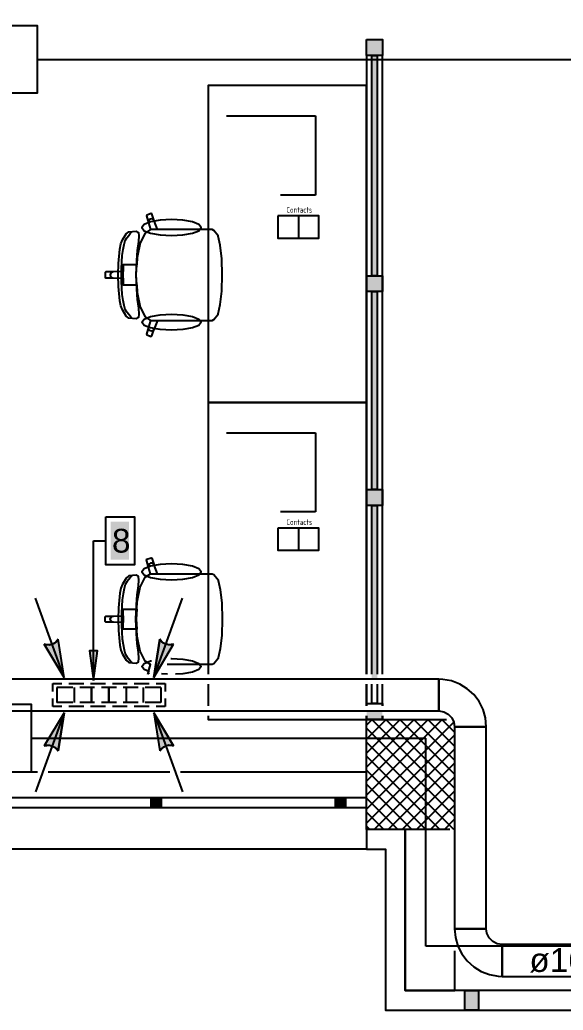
# Model space of a CAD drawing. Extents: x 25325 to 182345, y 3956 to 147305.
# Drawn here: x 91178.279 to 91180.438, y 73648.042 to 73651.979 of the extents above; entities that cross this region are included whole.
import ezdxf

# ---------------------------------------------------------------- set-up
doc = ezdxf.new("R2010")
doc.units = 0
doc.header["$MEASUREMENT"] = 0
for name, color, linetype in [('CAT6A CEILING PORTS', 5, 'CONTINUOUS'), ('CAT6A UNDERGROUND PORTS ROUTING', 1, 'CONTINUOUS'), ('CONTACTORS', 3, 'CONTINUOUS'), ('WIFI LAN', 4, 'CONTINUOUS')]:
    doc.layers.add(name, color=color, linetype=linetype)
doc.styles.add('PDF Arial', font='arial.ttf')
doc.styles.add('Tabla_100', font='simplex.shx', dxfattribs={"width": 0.7, "height": 20})

# ---------------------------------------------------------------- blocks, each defined once
blk = doc.blocks.new('Sheet-Климатична и вентилационна система офис помещение етаж 4_1')
at = {"layer": 'CAT6A UNDERGROUND PORTS ROUTING', "true_color": 0xd8d8d8, "transparency": 33554687}
for points in [[(11.7232, 14.5416), (11.7232, 14.6046), (11.6602, 14.6046), (11.6602, 14.5416)], [(11.7027, 13.6661), (11.7027, 14.5416), (11.6807, 14.5416), (11.6807, 13.6661)], [(11.7232, 13.6031), (11.7232, 13.6661), (11.6602, 13.6661), (11.6602, 13.6031)], [(11.7027, 12.8157), (11.7027, 13.6031), (11.6807, 13.6031), (11.6807, 12.8157)], [(11.7232, 12.7527), (11.7232, 12.8157), (11.6602, 12.8157), (11.6602, 12.7527)], [(11.7027, 12.0622), (11.7027, 12.7527), (11.6807, 12.7527), (11.6807, 12.0622)], [(11.7232, 11.9024), (11.7232, 11.9362), (11.6602, 11.9362), (11.6602, 11.9024)], [(10.8437, 11.5528), (10.8437, 11.5921), (10.8043, 11.5921), (10.8043, 11.5528)], [(11.576, 11.5528), (11.576, 11.5921), (11.5366, 11.5921), (11.5366, 11.5528)], [(12.1051, 10.7465), (12.1051, 10.8252), (12.05, 10.8252), (12.05, 10.7465)]]:
    blk.add_hatch(color=254, dxfattribs=at).paths.add_polyline_path(points)
at = {"layer": 'CAT6A UNDERGROUND PORTS ROUTING', "true_color": 0xffffff, "transparency": 33554687}
blk.add_hatch(color=7, dxfattribs=at).paths.add_polyline_path([(10.6433, 12.6882), (10.7162, 12.6882), (10.7162, 12.5371), (10.6433, 12.5371)])
at = {"layer": 'CAT6A UNDERGROUND PORTS ROUTING', "transparency": 33554687}
for color, points in [(5, [(10.4589, 12.0693), (10.4348, 12.221), (10.4285, 12.2125), (10.4204, 12.2057), (10.411, 12.2009), (10.4007, 12.1985), (10.3901, 12.1985), (10.3798, 12.2009)]), (5, [(10.8144, 12.0693), (10.8935, 12.2009), (10.8832, 12.1985), (10.8726, 12.1985), (10.8623, 12.2009), (10.8529, 12.2057), (10.8448, 12.2125), (10.8384, 12.221)]), (7, [(10.5752, 12.0565), (10.5908, 12.1746), (10.5597, 12.1746)]), (5, [(10.4348, 11.7774), (10.4589, 11.929), (10.3798, 11.7974), (10.3901, 11.7999), (10.4007, 11.7999), (10.411, 11.7974), (10.4204, 11.7927), (10.4285, 11.7859)]), (5, [(10.8384, 11.7774), (10.8448, 11.7859), (10.8529, 11.7927), (10.8623, 11.7974), (10.8726, 11.7999), (10.8832, 11.7999), (10.8935, 11.7974), (10.8144, 11.929)])]:
    blk.add_hatch(color=color, dxfattribs=at).paths.add_polyline_path(points)
at = {"layer": 'CAT6A UNDERGROUND PORTS ROUTING', "color": 253, "true_color": 0x9c9c9c, "transparency": 33554687}
for points in [[(11.6602, 11.3866), (11.735, 11.3866), (11.735, 10.7465), (12.05, 10.7465), (12.05, 10.8252), (11.8138, 10.8252), (11.8138, 11.4654), (11.6602, 11.4654), (11.6602, 11.3866), (3.2778, 11.3866), (3.2778, 15.677)], [(11.6602, 14.6046), (11.7232, 14.6046), (11.7232, 14.5416), (11.6602, 14.5416), (11.6602, 14.6046)], [(11.7232, 12.0819), (11.7232, 14.5416), (11.6602, 14.5416), (11.6602, 12.0819)], [(11.7027, 14.5416), (11.7027, 13.6661), (11.6807, 13.6661), (11.6807, 14.5416), (11.7027, 14.5416)], [(11.6602, 14.422), (11.0303, 14.422), (11.0303, 13.1622), (11.6602, 13.1622), (11.6602, 14.422)], [(11.103, 14.3019), (11.4574, 14.3019)], [(11.103, 14.3019), (11.103, 14.3019)], [(11.4574, 14.3019), (11.4574, 13.987)], [(11.4574, 13.987), (11.3185, 13.987)], [(10.8166, 13.8838), (10.8076, 13.9117), (10.8046, 13.9133), (10.7867, 13.9074), (10.7852, 13.9044), (10.7942, 13.8765), (10.8018, 13.8496), (10.7799, 13.8359), (10.7611, 13.7968), (10.7486, 13.7382), (10.7468, 13.7088), (10.7163, 13.7088), (10.6927, 13.7088), (10.6927, 13.6825), (10.6535, 13.6811), (10.6244, 13.6811), (10.6221, 13.6787), (10.6221, 13.6692), (10.6221, 13.6597), (10.6244, 13.6573), (10.6535, 13.6573), (10.6927, 13.6559), (10.6927, 13.6295), (10.7163, 13.6295), (10.7468, 13.6295), (10.7486, 13.6001), (10.7611, 13.5415), (10.7799, 13.5024), (10.8018, 13.4887), (10.7942, 13.4618), (10.7852, 13.434), (10.7867, 13.431), (10.8046, 13.4251), (10.8076, 13.4266), (10.8166, 13.4545)], [(10.8851, 13.889), (10.8402, 13.8866), (10.8021, 13.8798), (10.7767, 13.8695), (10.7678, 13.8574), (10.7767, 13.8452), (10.8021, 13.8349), (10.8402, 13.8281), (10.8851, 13.8257), (10.93, 13.8281), (10.9681, 13.8349), (10.9935, 13.8452), (11.0024, 13.8574), (10.9935, 13.8695), (10.9681, 13.8798), (10.93, 13.8866), (10.8851, 13.889)], [(10.8289, 13.8497), (10.8166, 13.8838), (10.8143, 13.8879), (10.8107, 13.8908), (10.8063, 13.892), (10.8017, 13.8915), (10.7977, 13.8892), (10.7949, 13.8856), (10.7936, 13.8811), (10.7942, 13.8765)], [(10.6748, 13.7144), (10.6803, 13.7721), (10.6841, 13.7925), (10.6898, 13.8082), (10.7056, 13.8326), (10.7159, 13.8409), (10.7444, 13.8435), (10.7535, 13.8382), (10.7559, 13.8246), (10.7538, 13.8019), (10.7492, 13.7662), (10.7456, 13.7261), (10.7437, 13.6692), (10.7456, 13.6122), (10.7492, 13.5721), (10.7538, 13.5365), (10.7559, 13.5137), (10.7535, 13.5001), (10.7444, 13.4948), (10.7159, 13.4974), (10.7056, 13.5057), (10.6898, 13.5302), (10.6841, 13.5459), (10.6803, 13.5663), (10.6748, 13.6239), (10.6731, 13.6692), (10.6748, 13.7144)], [(10.7263, 13.4969), (10.7243, 13.4999), (10.7202, 13.5048), (10.7154, 13.5119), (10.7074, 13.5211), (10.7014, 13.5315), (10.6964, 13.5475), (10.6926, 13.568), (10.6896, 13.5916), (10.6876, 13.6171), (10.6865, 13.6434), (10.6861, 13.6692), (10.6865, 13.6949), (10.6876, 13.7212), (10.6896, 13.7468), (10.6926, 13.7704), (10.6964, 13.7908), (10.7014, 13.8068), (10.7074, 13.8172), (10.7154, 13.8264), (10.7202, 13.8335)], [(10.7202, 13.8335), (10.7243, 13.8385), (10.7263, 13.8414)], [(10.8018, 13.4887), (10.802, 13.4886), (10.8289, 13.4886), (10.9936, 13.4886), (11.022, 13.4886), (11.0464, 13.4886), (11.0532, 13.4922), (11.0699, 13.5133), (11.0705, 13.515), (11.079, 13.5512), (11.0846, 13.6053), (11.0847, 13.6062), (11.0866, 13.6692), (11.0847, 13.7322), (11.0846, 13.733), (11.079, 13.7872), (11.0705, 13.8233), (11.0699, 13.825), (11.0532, 13.8461), (11.0464, 13.8497), (11.022, 13.8497), (10.9936, 13.8497), (10.8289, 13.8497), (10.802, 13.8497), (10.8018, 13.8496)], [(10.7468, 13.6295), (10.7442, 13.6692), (10.7468, 13.7088)], [(10.6535, 13.6811), (10.649, 13.6801), (10.6451, 13.6776), (10.6426, 13.6737), (10.6417, 13.6692), (10.6426, 13.6646), (10.6451, 13.6608), (10.649, 13.6582), (10.6535, 13.6573)], [(10.6927, 13.6559), (10.6927, 13.6692), (10.6927, 13.6825)], [(11.6602, 13.6661), (11.7232, 13.6661), (11.7232, 13.6031), (11.6602, 13.6031), (11.6602, 13.6661)], [(11.7027, 13.6031), (11.7027, 12.8157), (11.6807, 12.8157), (11.6807, 13.6031), (11.7027, 13.6031)], [(10.8851, 13.4493), (10.8402, 13.4517), (10.8021, 13.4586), (10.7767, 13.4689), (10.7678, 13.481), (10.7767, 13.4931), (10.8021, 13.5034), (10.8402, 13.5103), (10.8851, 13.5127), (10.93, 13.5103), (10.9681, 13.5034), (10.9935, 13.4931), (11.0024, 13.481), (10.9935, 13.4689), (10.9681, 13.4586), (10.93, 13.4517), (10.8851, 13.4493)], [(10.8289, 13.4886), (10.8166, 13.4545), (10.8143, 13.4504), (10.8107, 13.4476), (10.8063, 13.4463), (10.8017, 13.4469), (10.7977, 13.4491), (10.7949, 13.4528), (10.7936, 13.4572), (10.7942, 13.4618)], [(11.6602, 13.1622), (11.0303, 13.1622), (11.0303, 12.0819)], [(11.6602, 12.0819), (11.6602, 13.1622)], [(11.103, 13.0421), (11.4574, 13.0421)], [(11.103, 13.0421), (11.103, 13.0421)], [(11.4574, 13.0421), (11.4574, 12.7272)], [(11.6602, 12.8157), (11.7232, 12.8157), (11.7232, 12.7527), (11.6602, 12.7527), (11.6602, 12.8157)], [(11.4574, 12.7272), (11.3185, 12.7272)], [(11.6807, 12.0819), (11.6807, 12.7527), (11.7027, 12.7527)], [(11.7027, 12.7527), (11.7027, 12.0819)], [(10.7904, 12.0819), (10.7942, 12.0935), (10.8018, 12.1204), (10.7799, 12.1341), (10.7611, 12.1732), (10.7486, 12.2318), (10.7468, 12.2612), (10.7163, 12.2612), (10.6927, 12.2612), (10.6927, 12.2876), (10.6535, 12.289), (10.6244, 12.289), (10.6221, 12.2913), (10.6221, 12.3009), (10.6221, 12.3104), (10.6244, 12.3127), (10.6535, 12.3127), (10.6927, 12.3142), (10.6927, 12.3405), (10.7163, 12.3405), (10.7468, 12.3405), (10.7486, 12.3699), (10.7611, 12.4285), (10.7799, 12.4676), (10.8018, 12.4813), (10.7942, 12.5082), (10.7852, 12.5361), (10.7867, 12.5391), (10.8046, 12.5449), (10.8076, 12.5434), (10.8166, 12.5155)], [(10.8851, 12.5207), (10.8402, 12.5183), (10.8021, 12.5115), (10.7767, 12.5012), (10.7678, 12.489), (10.7767, 12.4769), (10.8021, 12.4666), (10.8402, 12.4598), (10.8851, 12.4573), (10.93, 12.4598), (10.9681, 12.4666), (10.9935, 12.4769), (11.0024, 12.489), (10.9935, 12.5012), (10.9681, 12.5115), (10.93, 12.5183), (10.8851, 12.5207)], [(10.8289, 12.4814), (10.8166, 12.5155), (10.8143, 12.5196), (10.8107, 12.5224), (10.8063, 12.5237), (10.8017, 12.5232), (10.7977, 12.5209), (10.7949, 12.5173), (10.7936, 12.5128), (10.7942, 12.5082)], [(10.8018, 12.4813), (10.802, 12.4814), (10.8289, 12.4814), (10.9936, 12.4814), (11.022, 12.4814), (11.0464, 12.4814), (11.0532, 12.4778), (11.0699, 12.4567), (11.0705, 12.455), (11.079, 12.4188), (11.0846, 12.3647), (11.0847, 12.3639), (11.0866, 12.3009), (11.0847, 12.2378), (11.0846, 12.237), (11.079, 12.1829), (11.0705, 12.1467), (11.0699, 12.145), (11.0532, 12.1239), (11.0464, 12.1203), (11.022, 12.1203), (10.9936, 12.1203), (10.868, 12.1203)], [(10.6748, 12.2556), (10.6803, 12.1979), (10.6841, 12.1776), (10.6898, 12.1619), (10.7056, 12.1374), (10.7159, 12.1291), (10.7444, 12.1265), (10.7535, 12.1318), (10.7559, 12.1454), (10.7538, 12.1682), (10.7492, 12.2038), (10.7456, 12.2439), (10.7437, 12.3009), (10.7456, 12.3578), (10.7492, 12.3979), (10.7538, 12.4336), (10.7559, 12.4563), (10.7535, 12.4699), (10.7444, 12.4752), (10.7159, 12.4726), (10.7056, 12.4643), (10.6898, 12.4399), (10.6841, 12.4241), (10.6803, 12.4038), (10.6748, 12.3461), (10.6731, 12.3009), (10.6748, 12.2556)], [(10.7263, 12.4731), (10.7243, 12.4702), (10.7202, 12.4652), (10.7154, 12.4581), (10.7074, 12.4489), (10.7014, 12.4385), (10.6964, 12.4225), (10.6926, 12.4021), (10.6896, 12.3784), (10.6876, 12.3529), (10.6865, 12.3266), (10.6861, 12.3009), (10.6865, 12.2751), (10.6876, 12.2488), (10.6896, 12.2233), (10.6926, 12.1997), (10.6964, 12.1792), (10.7014, 12.1632), (10.7074, 12.1528), (10.7154, 12.1436), (10.7202, 12.1365)], [(10.7468, 12.3405), (10.7442, 12.3009), (10.7468, 12.2612)], [(10.6535, 12.289), (10.649, 12.2899), (10.6451, 12.2925), (10.6426, 12.2963), (10.6417, 12.3009), (10.6426, 12.3054), (10.6451, 12.3093), (10.649, 12.3118), (10.6535, 12.3127)], [(10.6927, 12.3142), (10.6927, 12.3009), (10.6927, 12.2876)], [(10.7202, 12.1365), (10.7243, 12.1316), (10.7263, 12.1286)], [(10.7981, 12.0919), (10.7767, 12.1005), (10.7678, 12.1127), (10.7767, 12.1248), (10.8021, 12.1351), (10.805, 12.1356)], [(10.8824, 12.1442), (10.8851, 12.1444), (10.93, 12.1419), (10.9681, 12.1351), (10.9935, 12.1248), (11.0024, 12.1127), (10.9935, 12.1005), (10.9681, 12.0903), (10.93, 12.0834), (10.9016, 12.0819)], [(10.7965, 12.0823), (10.7949, 12.0845), (10.7936, 12.0889), (10.7942, 12.0935)], [(10.8026, 12.1203), (10.802, 12.1203), (10.8018, 12.1204)], [(10.8686, 12.0819), (10.8456, 12.0831)], [(11.0303, 12.0425), (11.0303, 11.9559)], [(11.6602, 12.0425), (11.6602, 11.9559)], [(11.6602, 11.9559), (11.6602, 12.0425)], [(11.7027, 12.0425), (11.7027, 11.9654), (11.6807, 11.9654), (11.6807, 12.0425)], [(11.7232, 11.9559), (11.7232, 12.0425)], [(11.6602, 11.9654), (11.7232, 11.9654), (11.7232, 11.9559)], [(11.6602, 11.9559), (11.6602, 11.9654)], [(11.0303, 11.9165), (11.0303, 11.9024), (11.6602, 11.9024), (11.6602, 11.9165)], [(11.7232, 11.9165), (11.7232, 11.9024), (11.6602, 11.9024), (11.6602, 11.9165)], [(11.6602, 11.9165), (11.6602, 11.9024), (11.7232, 11.9024)], [(11.6602, 11.8802), (11.6824, 11.9024)], [(11.6602, 11.8245), (11.7381, 11.9024)], [(11.6602, 11.7688), (11.7938, 11.9024)], [(11.6602, 11.7131), (11.8494, 11.9024)], [(11.6602, 11.6575), (11.9051, 11.9024)], [(11.6602, 11.6018), (11.9608, 11.9024)], [(11.6602, 11.9024), (11.9779, 11.9024)], [(11.9903, 11.4654), (11.6602, 11.4654), (11.6602, 11.9024)], [(11.6602, 11.5461), (12.0062, 11.8921)], [(12.01, 11.5733), (11.6809, 11.9024)], [(11.7232, 11.9024), (11.7232, 11.9165)], [(12.01, 11.629), (11.7366, 11.9024)], [(12.01, 11.6846), (11.7922, 11.9024)], [(12.01, 11.7403), (11.8479, 11.9024)], [(12.01, 11.796), (11.9036, 11.9024)], [(12.01, 11.8517), (11.9593, 11.9024)], [(12.01, 11.5176), (11.6602, 11.8674)], [(11.6602, 11.4904), (12.01, 11.8402)], [(12.0065, 11.4654), (11.6602, 11.8117)], [(11.6908, 11.4654), (12.01, 11.7845)], [(11.9508, 11.4654), (11.6602, 11.756)], [(9.1413, 11.6945), (10.3525, 11.6945)], [(10.3944, 11.6945), (10.8788, 11.6945)], [(10.9207, 11.6945), (11.6602, 11.6945)], [(11.8952, 11.4654), (11.6602, 11.7003)], [(11.7465, 11.4654), (12.01, 11.7288)], [(11.8022, 11.4654), (12.01, 11.6732)], [(11.8395, 11.4654), (11.6602, 11.6447)], [(11.8579, 11.4654), (12.01, 11.6175)], [(7.8336, 11.5921), (11.6602, 11.5921)], [(10.8043, 11.5921), (10.8437, 11.5921), (10.8437, 11.5528), (10.8043, 11.5528), (10.8043, 11.5921)], [(11.5366, 11.5921), (11.576, 11.5921), (11.576, 11.5528), (11.5366, 11.5528), (11.5366, 11.5921)], [(11.7838, 11.4654), (11.6602, 11.589)], [(7.8336, 11.5528), (11.6602, 11.5528)], [(11.9135, 11.4654), (12.01, 11.5618)], [(11.7281, 11.4654), (11.6602, 11.5333)], [(11.9692, 11.4654), (12.01, 11.5061)], [(11.6725, 11.4654), (11.6602, 11.4776)], [(11.9903, 11.4654), (11.8138, 11.4654), (11.8138, 10.8252), (12.0106, 10.8252), (12.0106, 10.982)], [(12.8042, 10.8252), (12.0106, 10.8252)], [(12.05, 10.8252), (12.1051, 10.8252), (12.1051, 10.7465), (12.05, 10.7465), (12.05, 10.8252)], [(12.0106, 10.7465), (12.7583, 10.7465)]]:
    blk.add_lwpolyline(points, dxfattribs=at)
at = {"layer": 'CAT6A UNDERGROUND PORTS ROUTING', "color": 7, "transparency": 33554687}
for points in [[(10.6236, 12.7078), (10.7385, 12.7078), (10.7385, 12.5173), (10.6236, 12.5173), (10.6236, 12.7078)], [(10.5752, 12.6126), (10.6236, 12.6126)], [(10.5752, 12.0565), (10.5752, 12.6126)], [(10.4589, 12.0693), (10.3444, 12.3838)], [(10.8144, 12.0693), (10.9289, 12.3838)], [(10.3798, 12.2009), (10.4007, 12.1985), (10.4204, 12.2057), (10.4348, 12.221)], [(10.4348, 12.221), (10.4285, 12.2125), (10.4204, 12.2057), (10.411, 12.2009), (10.4007, 12.1985), (10.3901, 12.1985), (10.3798, 12.2009)], [(10.4589, 12.0693), (10.4348, 12.221)], [(10.4589, 12.0693), (10.4348, 12.221)], [(10.8144, 12.0693), (10.8384, 12.221)], [(10.8384, 12.221), (10.8144, 12.0693)], [(10.8935, 12.2009), (10.8726, 12.1985), (10.8529, 12.2057), (10.8384, 12.221)], [(10.8935, 12.2009), (10.8832, 12.1985), (10.8726, 12.1985), (10.8623, 12.2009), (10.8529, 12.2057), (10.8448, 12.2125), (10.8384, 12.221)], [(10.4589, 12.0693), (10.3798, 12.2009)], [(10.3798, 12.2009), (10.4589, 12.0693)], [(10.5752, 12.0565), (10.5908, 12.1746), (10.5597, 12.1746), (10.5752, 12.0565)], [(10.8144, 12.0693), (10.8935, 12.2009)], [(10.8144, 12.0693), (10.8935, 12.2009)], [(10.4134, 12.013), (10.4134, 12.0452)], [(10.4134, 12.0452), (10.4496, 12.0452)], [(10.4299, 12.0287), (10.4299, 11.9992)], [(10.4929, 12.0287), (10.4299, 12.0287)], [(10.4772, 12.0452), (10.5362, 12.0452)], [(10.4988, 12.0287), (10.4988, 11.9992)], [(10.5795, 12.0287), (10.5205, 12.0287)], [(10.5638, 12.0452), (10.6229, 12.0452)], [(10.5677, 12.0287), (10.5677, 11.9697)], [(10.5677, 11.9992), (10.5677, 12.0287)], [(10.6662, 12.0287), (10.6071, 12.0287)], [(10.6366, 12.0287), (10.6366, 11.9697)], [(10.6366, 11.9992), (10.6366, 12.0287)], [(10.6504, 12.0452), (10.7095, 12.0452)], [(10.7528, 12.0287), (10.6937, 12.0287)], [(10.7055, 12.0287), (10.7055, 11.9697)], [(10.7055, 12.0287), (10.7055, 11.9992)], [(10.737, 12.0452), (10.7961, 12.0452)], [(10.7744, 11.9992), (10.7744, 12.0287)], [(10.8433, 12.0287), (10.7803, 12.0287)], [(10.8236, 12.0452), (10.8599, 12.0452)], [(10.8433, 12.0287), (10.8433, 11.9992)], [(10.8599, 12.0452), (10.8599, 12.013)], [(10.4134, 11.9531), (10.4134, 11.9854)], [(10.4299, 11.9992), (10.4299, 11.9697)], [(10.4929, 11.9697), (10.4299, 11.9697)], [(10.4988, 11.9992), (10.4988, 11.9697)], [(10.5795, 11.9697), (10.5205, 11.9697)], [(10.5677, 11.9697), (10.5677, 11.9992)], [(10.6662, 11.9697), (10.6071, 11.9697)], [(10.6366, 11.9697), (10.6366, 11.9992)], [(10.7528, 11.9697), (10.6937, 11.9697)], [(10.7055, 11.9992), (10.7055, 11.9697)], [(10.7744, 11.9697), (10.7744, 11.9992)], [(10.8433, 11.9697), (10.7803, 11.9697)], [(10.8433, 11.9992), (10.8433, 11.9697)], [(10.8599, 11.9854), (10.8599, 11.9531)], [(10.4589, 11.929), (10.3444, 11.6146)], [(10.4589, 11.929), (10.3798, 11.7974)], [(10.4589, 11.929), (10.3798, 11.7974)], [(10.4496, 11.9531), (10.4134, 11.9531)], [(10.4589, 11.929), (10.4348, 11.7774)], [(10.4348, 11.7774), (10.4589, 11.929)], [(10.5362, 11.9531), (10.4772, 11.9531)], [(10.6229, 11.9531), (10.5638, 11.9531)], [(10.7095, 11.9531), (10.6504, 11.9531)], [(10.7961, 11.9531), (10.737, 11.9531)], [(10.8144, 11.929), (10.8384, 11.7774)], [(10.8144, 11.929), (10.8935, 11.7974)], [(10.8144, 11.929), (10.9289, 11.6146)], [(10.8935, 11.7974), (10.8144, 11.929)], [(10.8144, 11.929), (10.8384, 11.7774)], [(10.8599, 11.9531), (10.8236, 11.9531)], [(10.3798, 11.7974), (10.4007, 11.7999), (10.4204, 11.7927), (10.4348, 11.7774)], [(10.3798, 11.7974), (10.3901, 11.7999), (10.4007, 11.7999), (10.411, 11.7974), (10.4204, 11.7927), (10.4285, 11.7859), (10.4348, 11.7774)], [(10.8935, 11.7974), (10.8726, 11.7999), (10.8529, 11.7927), (10.8384, 11.7774)], [(10.8384, 11.7774), (10.8448, 11.7859), (10.8529, 11.7927), (10.8623, 11.7974), (10.8726, 11.7999), (10.8832, 11.7999), (10.8935, 11.7974)]]:
    blk.add_lwpolyline(points, dxfattribs=at)
at = {"layer": 'CAT6A UNDERGROUND PORTS ROUTING', "color": 5, "transparency": 33554687}
for points in [[(11.947, 12.0622), (8.2148, 12.0622)], [(11.947, 12.0622), (11.947, 12.06), (11.947, 12.0537), (11.947, 12.0437), (11.947, 12.0307), (11.947, 12.0155), (11.947, 11.9992)], [(12.1359, 11.8732), (12.1327, 11.9081), (12.1231, 11.9417), (12.1074, 11.9731), (12.0862, 12.001), (12.0603, 12.0245), (12.0304, 12.0428), (11.9977, 12.0552), (11.9632, 12.0615), (11.947, 12.0622)], [(11.947, 11.9992), (11.947, 12.0155), (11.947, 12.0307), (11.947, 12.0437), (11.947, 12.0537), (11.947, 12.06), (11.947, 12.0622)], [(11.947, 11.9992), (11.947, 11.9829), (11.947, 11.9677), (11.947, 11.9546), (11.947, 11.9446), (11.947, 11.9383), (11.947, 11.9362)], [(11.947, 11.9362), (11.947, 11.9383), (11.947, 11.9446), (11.947, 11.9546), (11.947, 11.9677), (11.947, 11.9829), (11.947, 11.9992)], [(8.2148, 11.9362), (11.947, 11.9362)], [(11.947, 11.9362), (11.9669, 11.933), (11.9847, 11.9236), (11.9987, 11.9091), (12.0074, 11.8909), (12.01, 11.8732)], [(12.01, 11.8732), (12.01, 11.0701)], [(12.01, 11.8732), (12.0121, 11.8732), (12.0184, 11.8732), (12.0284, 11.8732), (12.0415, 11.8732), (12.0567, 11.8732), (12.073, 11.8732)], [(12.073, 11.8732), (12.0567, 11.8732), (12.0415, 11.8732), (12.0284, 11.8732), (12.0184, 11.8732), (12.0121, 11.8732), (12.01, 11.8732)], [(12.073, 11.8732), (12.0893, 11.8732), (12.1044, 11.8732), (12.1175, 11.8732), (12.1275, 11.8732), (12.1338, 11.8732), (12.1359, 11.8732)], [(12.1359, 11.8732), (12.1338, 11.8732), (12.1275, 11.8732), (12.1175, 11.8732), (12.1044, 11.8732), (12.0893, 11.8732), (12.073, 11.8732)], [(12.1359, 11.0701), (12.1359, 11.8732)], [(12.073, 11.0701), (12.0567, 11.0701), (12.0415, 11.0701), (12.0284, 11.0701), (12.0184, 11.0701), (12.0121, 11.0701), (12.01, 11.0701)], [(12.01, 11.0701), (12.0132, 11.0352), (12.0228, 11.0015), (12.0385, 10.9702), (12.0597, 10.9423), (12.0857, 10.9188), (12.1155, 10.9005), (12.1482, 10.888), (12.1827, 10.8818), (12.1989, 10.8811)], [(12.01, 11.0701), (12.0121, 11.0701), (12.0184, 11.0701), (12.0284, 11.0701), (12.0415, 11.0701), (12.0567, 11.0701), (12.073, 11.0701)], [(12.1359, 11.0701), (12.1338, 11.0701), (12.1275, 11.0701), (12.1175, 11.0701), (12.1044, 11.0701), (12.0893, 11.0701), (12.073, 11.0701)], [(12.073, 11.0701), (12.0893, 11.0701), (12.1044, 11.0701), (12.1175, 11.0701), (12.1275, 11.0701), (12.1338, 11.0701), (12.1359, 11.0701)], [(12.1989, 11.0071), (12.179, 11.0103), (12.1612, 11.0197), (12.1472, 11.0342), (12.1385, 11.0524), (12.1359, 11.0701)], [(12.6886, 11.0071), (12.1989, 11.0071)], [(12.1989, 10.9441), (12.1989, 10.9604), (12.1989, 10.9756), (12.1989, 10.9886), (12.1989, 10.9987), (12.1989, 11.0049), (12.1989, 11.0071)], [(12.1989, 11.0071), (12.1989, 11.0049), (12.1989, 10.9987), (12.1989, 10.9886), (12.1989, 10.9756), (12.1989, 10.9604), (12.1989, 10.9441)], [(12.1989, 10.8811), (12.1989, 10.8833), (12.1989, 10.8896), (12.1989, 10.8996), (12.1989, 10.9126), (12.1989, 10.9278), (12.1989, 10.9441)], [(12.1989, 10.9441), (12.1989, 10.9278), (12.1989, 10.9126), (12.1989, 10.8996), (12.1989, 10.8896), (12.1989, 10.8833), (12.1989, 10.8811)], [(12.1989, 10.8811), (12.6886, 10.8811)]]:
    blk.add_lwpolyline(points, dxfattribs=at)
at = {"layer": 'CAT6A UNDERGROUND PORTS ROUTING', "color": 7, "char_height": 0.094445, "attachment_point": 7, "style": 'PDF Arial'}
for s, insert in [('\\W1.001422;8', (10.6486, 12.5642)), ('\\W1.001034;ø160', (12.3071, 10.8961))]:
    blk.add_mtext(s, dxfattribs=dict(at, insert=insert))

msp = doc.modelspace()

# ---------------------------------------------------------------- linework, layer by layer
at = {"layer": 'CAT6A CEILING PORTS'}
msp.add_line((91178.3501, 73651.8214), (91186.4689, 73651.8214), dxfattribs=at)
at = {"layer": 'CAT6A UNDERGROUND PORTS ROUTING'}
for p, q in [((91178.3253, 73649.1234), (91179.8925, 73649.1234)), ((91179.8925, 73648.2968), (91179.8925, 73649.1234)), ((91181.9567, 73648.2968), (91179.8925, 73648.2968))]:
    msp.add_line(p, q, dxfattribs=at)
msp.add_lwpolyline([(91177.7423, 73649.257), (91177.7423, 73648.9898), (91178.3253, 73648.9898), (91178.3253, 73649.257)], close=True, dxfattribs=at)
at = {"layer": 'CONTACTORS'}
for p, q in [((91179.3865, 73651.1994), (91179.3865, 73651.1113)), ((91179.3865, 73649.9582), (91179.3865, 73649.87))]:
    msp.add_line(p, q, dxfattribs=at)
for points in [[(91179.3052, 73651.1994), (91179.3052, 73651.1113), (91179.4679, 73651.1113), (91179.4679, 73651.1994)], [(91179.3052, 73649.9582), (91179.3052, 73649.87), (91179.4679, 73649.87), (91179.4679, 73649.9582)]]:
    msp.add_lwpolyline(points, close=True, dxfattribs=at)
at = {"layer": 'WIFI LAN'}
msp.add_lwpolyline([(91177.7672, 73651.955), (91177.7672, 73651.6878), (91178.3501, 73651.6878), (91178.3501, 73651.955)], close=True, dxfattribs=at)

# ---------------------------------------------------------------- block references
at = {"layer": 'CAT6A UNDERGROUND PORTS ROUTING'}
msp.add_blockref('Sheet-Климатична и вентилационна система офис помещение етаж 4_1', (91167.997, 73637.2953), dxfattribs=at)

# ---------------------------------------------------------------- texts
at = {"layer": 'CONTACTORS', "char_height": 0.0227, "attachment_point": 1, "style": 'Tabla_100'}
for insert in [(91179.3387, 73651.2347), (91179.3387, 73649.9934)]:
    msp.add_mtext_dynamic_manual_height_columns('Contacts', width=1.026008, gutter_width=0.1142, heights=[0], dxfattribs=dict(at, insert=insert))

doc.saveas('drawing.dxf')
